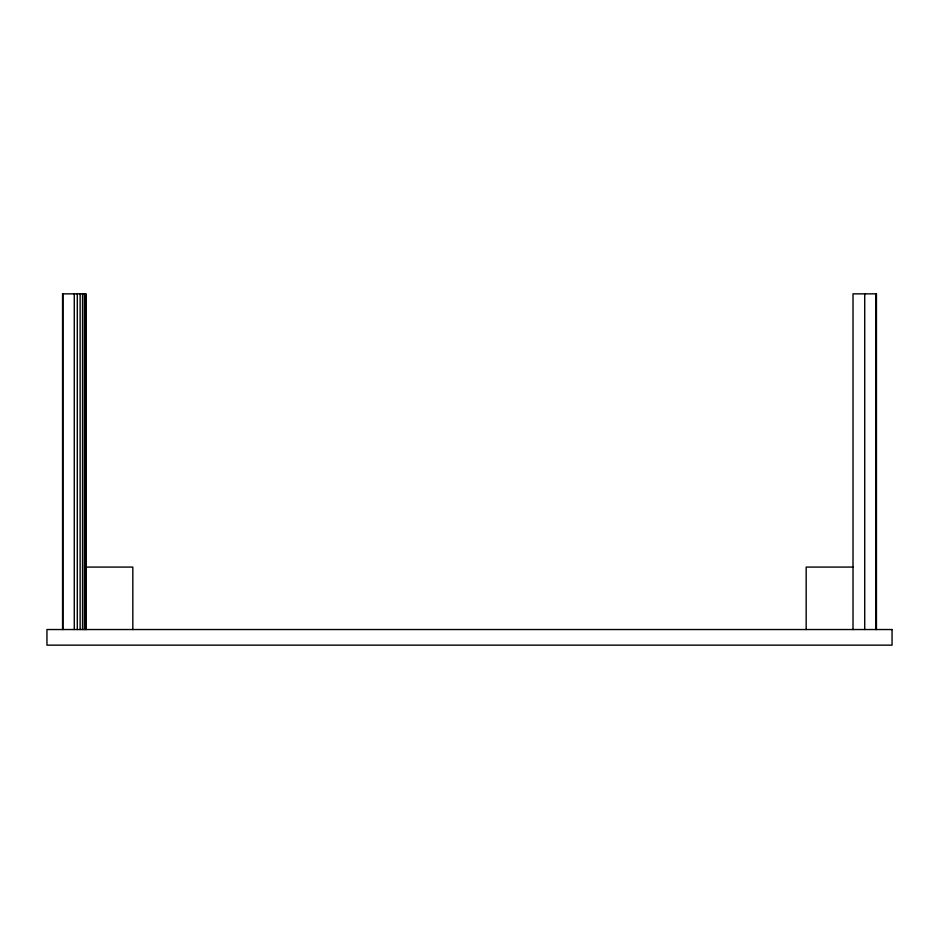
<?xml version="1.0" encoding="UTF-8"?>
<svg xmlns="http://www.w3.org/2000/svg" width="939" height="939" viewBox="0 0 939 939"><rect width="100%" height="100%" fill="white"/><g stroke="black" fill="none" stroke-linecap="round" stroke-linejoin="round"><path stroke-width="1.41" d="M85.989 567.086L132.822 567.086L132.822 629.541M853.011 567.086L806.178 567.086L806.178 629.541M876.439 629.541L876.439 293.848L853.011 293.848L853.011 629.541M875.758 293.848L875.758 629.541M864.725 293.848L864.725 629.541M85.989 629.541L85.989 293.848L62.561 293.848L62.561 629.541M85.59 293.848L85.59 629.541M84.416 293.848L84.416 629.541M82.55 293.848L82.55 629.541M80.132 293.848L80.132 629.541M77.303 293.848L77.303 629.541M74.275 293.848L74.275 629.541M62.96 293.848L62.96 629.541M892.05 629.541L46.95 629.541L46.95 645.152L892.05 645.152L892.05 629.541"/></g></svg>
